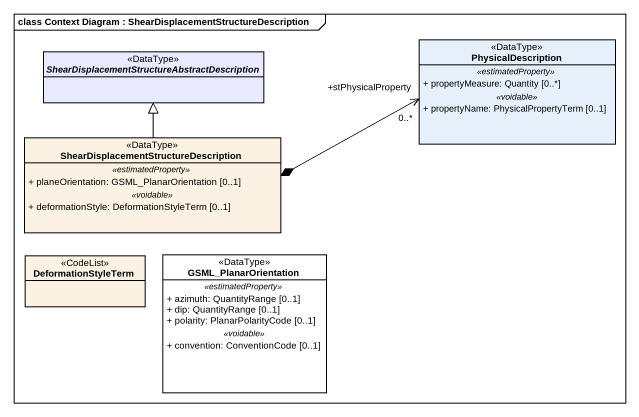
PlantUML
@startuml
mainframe class Context Diagram : ShearDisplacementStructureDescription
hide circle
hide empty members
skinparam classAttributeIconSize 0
abstract class "ShearDisplacementStructureAbstractDescription" as ShearDisplacementStructureAb <<DataType>> #E9E9FF
class PhysicalDescription <<DataType>> {
  .. <<estimatedProperty>> ..
  + propertyMeasure: Quantity [0..*]
  .. <<voidable>> ..
  + propertyName: PhysicalPropertyTerm [0..1]
}
class "ShearDisplacementStructureDescription" as ShearDisplacementStructureDe <<DataType>> #FCF2E3 {
  .. <<estimatedProperty>> ..
  + planeOrientation: GSML_PlanarOrientation [0..1]
  .. <<voidable>> ..
  + deformationStyle: DeformationStyleTerm [0..1]
}
class DeformationStyleTerm <<CodeList>> #FCF2E3
class GSML_PlanarOrientation <<DataType>> #FFFFFF {
  .. <<estimatedProperty>> ..
  + azimuth: QuantityRange [0..1]
  + dip: QuantityRange [0..1]
  + polarity: PlanarPolarityCode [0..1]
  .. <<voidable>> ..
  + convention: ConventionCode [0..1]
}
ShearDisplacementStructureDe -up-|> ShearDisplacementStructureAb
ShearDisplacementStructureDe *-right-> "+stPhysicalProperty\n0..*" PhysicalDescription
@enduml
